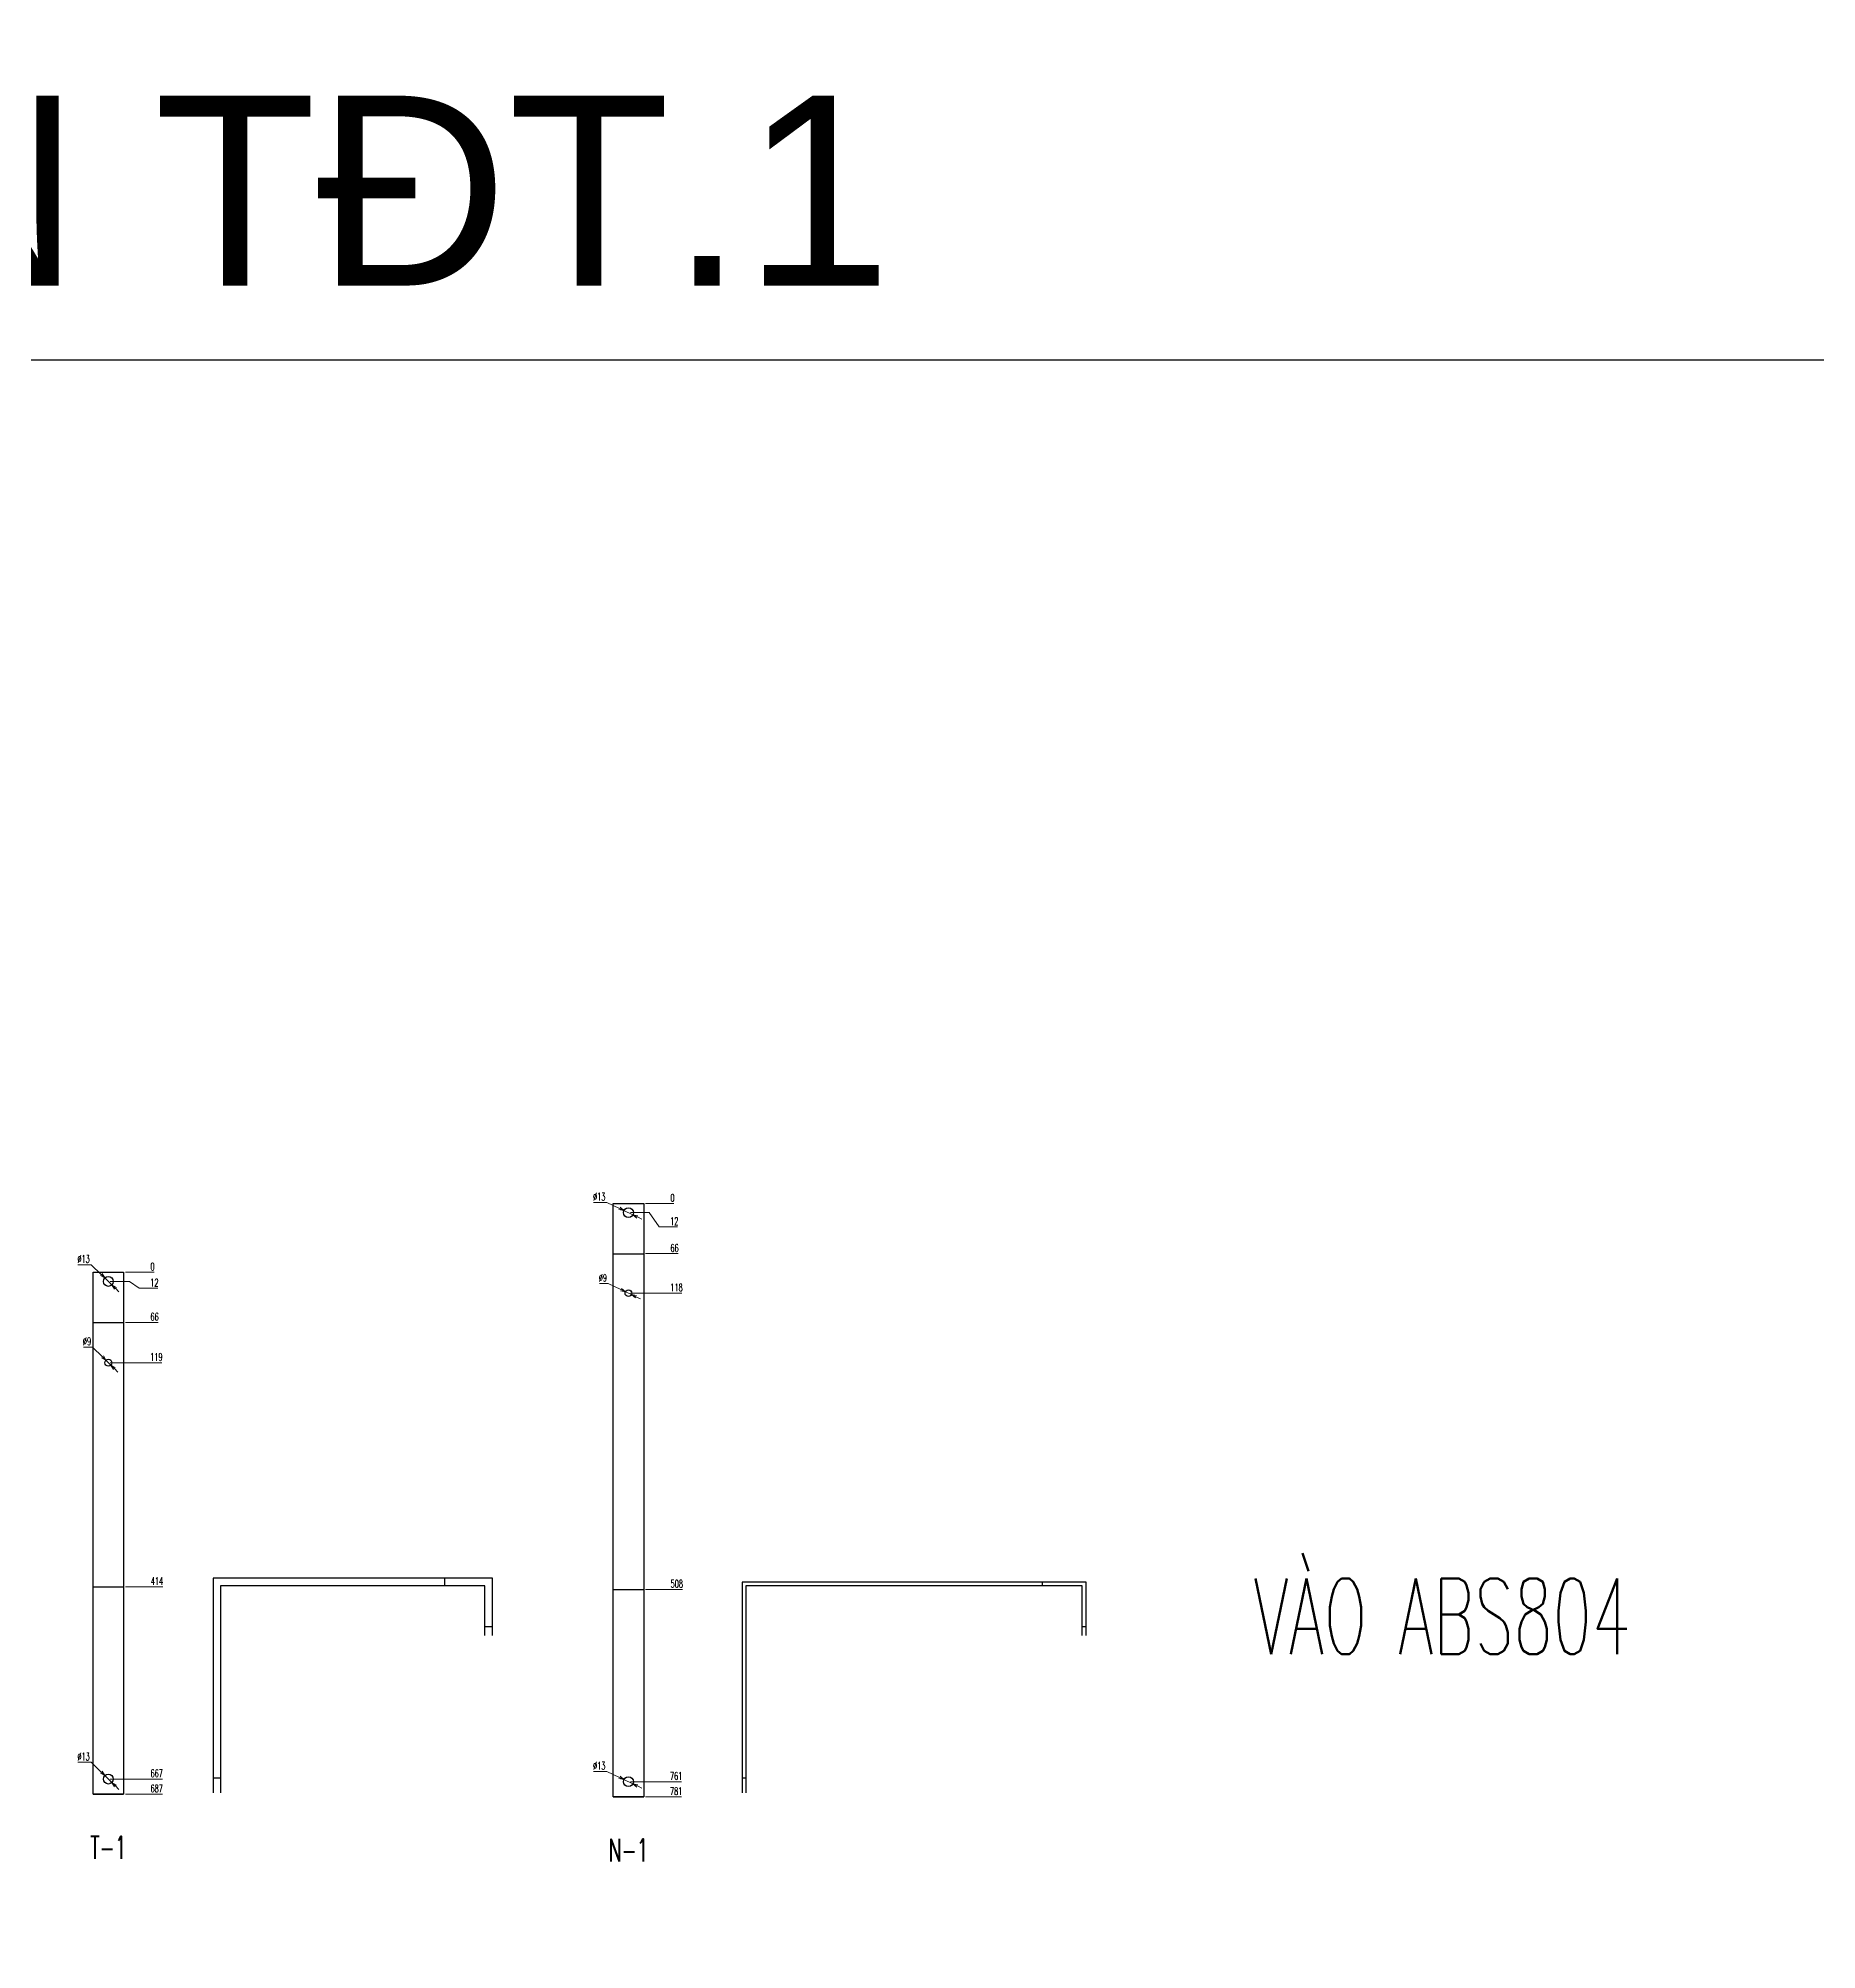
# Model space of a CAD drawing. Header units: millimetres. Extents: x 173893 to 258446, y -176540 to -123824.
# Drawn here: x 193361 to 195701, y -126340 to -123824 of the extents above; entities that cross this region are included whole.
import ezdxf
from ezdxf.enums import TextEntityAlignment as Align

# ---------------------------------------------------------------- set-up
doc = ezdxf.new("R2010")
doc.units = ezdxf.units.MM
doc.header["$LTSCALE"] = 3
doc.layers.add('@.DM. NÉT CHÍNH', color=7, linetype='Continuous')
doc.layers.add('@.VISIBLE', color=7, linetype='Continuous')
doc.styles.add('Ann_w01', font='romans.shx', dxfattribs={"width": 0.6, "bigfont": 'chineset.shx'})
doc.styles.add('Arial', font='arial.ttf')
doc.dimstyles.new('Dim 01_SC05', dxfattribs={"dimscale": 5, "dimtxt": 2, "dimasz": 1.3, "dimexe": 0.5, "dimexo": 0.5, "dimgap": 0.5, "dimtad": 1, "dimtoh": 1, "dimdec": 1, "dimzin": 12, "dimdsep": 46, "dimtxsty": 'Ann_w01', "dimblk": 'OPEN30', "dimcen": 1.5, "dimclrd": 6, "dimclre": 6, "dimclrt": 3, "dimadec": 1, "dimazin": 3, "dimtm": 1e-09, "dimtfac": 1, "dimtdec": 1, "dimtmove": 0, "dimatfit": 3, "dimldrblk": 'OPEN30', "dimfxl": 1, "dimtolj": 1, "dimlwd": 20, "dimlwe": 20, "dimarcsym": 0})

# ---------------------------------------------------------------- blocks, each defined once
blk = doc.blocks.new('*D3451')
at = {"layer": '@.VISIBLE', "color": 6, "lineweight": 20, "transparency": 16777216}
blk.add_line((193475.9, -126135.5), (193524.6, -126135.5), dxfattribs=at)
at = {"layer": 'Defpoints', "color": 0, "transparency": 16777216}
for p in [(193453.4, -125448.5), (193473.4, -126135.5), (193507, -126135.5)]:
    blk.add_point(p, dxfattribs=at)
at = {"layer": '@.VISIBLE', "color": 3, "transparency": 16777216, "insert": (193517, -126128), "char_height": 10, "attachment_point": 5, "style": 'Ann_w01'}
blk.add_mtext('\\A1;687', dxfattribs=at)
blk = doc.blocks.new('_Open30')
at = {"color": 0, "linetype": 'ByBlock', "lineweight": -2}
for p, q in [((-1, 0.27), (0, 0)), ((0, 0), (-1, -0.27)), ((0, 0), (-1, 0))]:
    blk.add_line(p, q, dxfattribs=at)
blk = doc.blocks.new('*D3452')
at = {"layer": '@.VISIBLE', "color": 6, "lineweight": 20, "transparency": 16777216}
blk.add_line((193455.9, -126115.5), (193524.6, -126115.5), dxfattribs=at)
at = {"layer": 'Defpoints', "color": 0, "transparency": 16777216}
for p in [(193453.4, -125448.5), (193453.4, -126115.5), (193507, -126115.5)]:
    blk.add_point(p, dxfattribs=at)
at = {"layer": '@.VISIBLE', "color": 3, "transparency": 16777216, "insert": (193517, -126108), "char_height": 10, "attachment_point": 5, "style": 'Ann_w01'}
blk.add_mtext('\\A1;667', dxfattribs=at)
blk = doc.blocks.new('*D3453')
at = {"layer": '@.VISIBLE', "color": 6, "lineweight": 20, "transparency": 16777216}
blk.add_line((193475.9, -125862.5), (193525.2, -125862.5), dxfattribs=at)
at = {"layer": 'Defpoints', "color": 0, "transparency": 16777216}
for p in [(193453.4, -125448.5), (193473.4, -125862.5), (193507, -125862.5)]:
    blk.add_point(p, dxfattribs=at)
at = {"layer": '@.VISIBLE', "color": 3, "transparency": 16777216, "insert": (193517.3, -125855), "char_height": 10, "attachment_point": 5, "style": 'Ann_w01'}
blk.add_mtext('\\A1;414', dxfattribs=at)
blk = doc.blocks.new('*D3454')
at = {"layer": '@.VISIBLE', "color": 6, "lineweight": 20, "transparency": 16777216}
blk.add_line((193455.9, -125567.5), (193523.8, -125567.5), dxfattribs=at)
at = {"layer": 'Defpoints', "color": 0, "transparency": 16777216}
for p in [(193453.4, -125448.5), (193453.4, -125567.5), (193507, -125567.5)]:
    blk.add_point(p, dxfattribs=at)
at = {"layer": '@.VISIBLE', "color": 3, "transparency": 16777216, "insert": (193516.6, -125560), "char_height": 10, "attachment_point": 5, "style": 'Ann_w01'}
blk.add_mtext('\\A1;119', dxfattribs=at)
blk = doc.blocks.new('*D3455')
at = {"layer": '@.VISIBLE', "color": 6, "lineweight": 20, "transparency": 16777216}
blk.add_line((193475.9, -125514.5), (193518.9, -125514.5), dxfattribs=at)
at = {"layer": 'Defpoints', "color": 0, "transparency": 16777216}
for p in [(193453.4, -125448.5), (193473.4, -125514.5), (193507, -125514.5)]:
    blk.add_point(p, dxfattribs=at)
at = {"layer": '@.VISIBLE', "color": 3, "transparency": 16777216, "insert": (193514.2, -125507), "char_height": 10, "attachment_point": 5, "style": 'Ann_w01'}
blk.add_mtext('\\A1;66', dxfattribs=at)
blk = doc.blocks.new('*D3456')
at = {"layer": '@.VISIBLE', "color": 6, "lineweight": 20, "transparency": 16777216}
for p, q in [((193455.9, -125460.5), (193481, -125460.5)), ((193481, -125460.5), (193494, -125469.6)), ((193494, -125469.6), (193518.3, -125469.6))]:
    blk.add_line(p, q, dxfattribs=at)
at = {"layer": 'Defpoints', "color": 0, "transparency": 16777216}
for p in [(193453.4, -125448.5), (193453.4, -125460.5), (193507, -125469.6)]:
    blk.add_point(p, dxfattribs=at)
at = {"layer": '@.VISIBLE', "color": 3, "transparency": 16777216, "insert": (193513.9, -125462.1), "char_height": 10, "attachment_point": 5, "style": 'Ann_w01'}
blk.add_mtext('\\A1;12', dxfattribs=at)
blk = doc.blocks.new('*D3457')
at = {"layer": '@.VISIBLE', "color": 6, "lineweight": 20, "transparency": 16777216}
blk.add_line((193475.9, -125448.5), (193513.5, -125448.5), dxfattribs=at)
at = {"layer": 'Defpoints', "color": 0, "transparency": 16777216}
for p in [(193453.4, -125448.5), (193473.4, -125448.5), (193507, -125448.5)]:
    blk.add_point(p, dxfattribs=at)
at = {"layer": '@.VISIBLE', "color": 3, "transparency": 16777216, "insert": (193511.5, -125441), "char_height": 10, "attachment_point": 5, "style": 'Ann_w01'}
blk.add_mtext('\\A1;0', dxfattribs=at)
blk = doc.blocks.new('*D3458')
at = {"layer": '@.VISIBLE', "color": 6, "lineweight": 20, "transparency": 16777216}
for p, q in [((193413.3, -125438.5), (193430.9, -125438.5)), ((193430.9, -125438.5), (193444.1, -125451.4)), ((193458, -125465.1), (193448.8, -125456)), ((193462.7, -125469.6), (193467.3, -125474.2))]:
    blk.add_line(p, q, dxfattribs=at)
at = {"layer": 'Defpoints', "color": 0, "transparency": 16777216}
for p in [(193448.8, -125456), (193458, -125465.1)]:
    blk.add_point(p, dxfattribs=at)
at = {"layer": '@.VISIBLE', "color": 6, "lineweight": 20, "transparency": 16777216, "xscale": 6.5, "yscale": 6.5, "zscale": 6.5}
for p, rotation in [((193448.8, -125456), 315.5832768398755), ((193458, -125465.1), 135.5832768398755)]:
    blk.add_blockref('_Open30', p, dxfattribs=dict(at, rotation=rotation))
at = {"layer": '@.VISIBLE', "color": 3, "transparency": 16777216, "insert": (193420.8, -125431), "char_height": 10, "attachment_point": 5, "style": 'Ann_w01'}
blk.add_mtext('\\A1;∅13', dxfattribs=at)
blk = doc.blocks.new('*D3459')
at = {"layer": '@.VISIBLE', "color": 6, "lineweight": 20, "transparency": 16777216}
for p, q in [((193420.7, -125546.9), (193432.3, -125546.9)), ((193432.3, -125546.9), (193445.5, -125559.8)), ((193456.6, -125570.7), (193450.2, -125564.4)), ((193461.3, -125575.2), (193465.9, -125579.8))]:
    blk.add_line(p, q, dxfattribs=at)
at = {"layer": 'Defpoints', "color": 0, "transparency": 16777216}
for p in [(193450.2, -125564.4), (193456.6, -125570.7)]:
    blk.add_point(p, dxfattribs=at)
at = {"layer": '@.VISIBLE', "color": 6, "lineweight": 20, "transparency": 16777216, "xscale": 6.5, "yscale": 6.5, "zscale": 6.5}
for p, rotation in [((193450.2, -125564.4), 315.5832768408039), ((193456.6, -125570.7), 135.583276840804)]:
    blk.add_blockref('_Open30', p, dxfattribs=dict(at, rotation=rotation))
at = {"layer": '@.VISIBLE', "color": 3, "transparency": 16777216, "insert": (193425.3, -125539.4), "char_height": 10, "attachment_point": 5, "style": 'Ann_w01'}
blk.add_mtext('\\A1;∅9', dxfattribs=at)
blk = doc.blocks.new('*D3460')
at = {"layer": '@.VISIBLE', "color": 6, "lineweight": 20, "transparency": 16777216}
for p, q in [((193413.3, -126093.5), (193430.9, -126093.5)), ((193430.9, -126093.5), (193444.1, -126106.4)), ((193458, -126120.1), (193448.8, -126111)), ((193462.7, -126124.6), (193467.3, -126129.2))]:
    blk.add_line(p, q, dxfattribs=at)
at = {"layer": 'Defpoints', "color": 0, "transparency": 16777216}
for p in [(193448.8, -126111), (193458, -126120.1)]:
    blk.add_point(p, dxfattribs=at)
at = {"layer": '@.VISIBLE', "color": 6, "lineweight": 20, "transparency": 16777216, "xscale": 6.5, "yscale": 6.5, "zscale": 6.5}
for p, rotation in [((193448.8, -126111), 315.5832768406084), ((193458, -126120.1), 135.5832768406085)]:
    blk.add_blockref('_Open30', p, dxfattribs=dict(at, rotation=rotation))
at = {"layer": '@.VISIBLE', "color": 3, "transparency": 16777216, "insert": (193420.8, -126086), "char_height": 10, "attachment_point": 5, "style": 'Ann_w01'}
blk.add_mtext('\\A1;∅13', dxfattribs=at)
blk = doc.blocks.new('*D3461')
at = {"layer": '@.DM. NÉT CHÍNH', "color": 6, "linetype": 'Continuous', "lineweight": 20, "transparency": 16777216}
blk.add_line((194160.1, -126139), (194207.2, -126139), dxfattribs=at)
at = {"layer": 'Defpoints', "color": 0, "linetype": 'Continuous', "transparency": 16777216}
for p in [(194137.6, -125358), (194157.6, -126139), (194191, -126139)]:
    blk.add_point(p, dxfattribs=at)
at = {"layer": '@.DM. NÉT CHÍNH', "color": 3, "linetype": 'Continuous', "transparency": 16777216, "insert": (194200.3, -126131.5), "char_height": 10, "attachment_point": 5, "style": 'Ann_w01'}
blk.add_mtext('\\A1;781', dxfattribs=at)
blk = doc.blocks.new('*D3462')
at = {"layer": '@.DM. NÉT CHÍNH', "color": 6, "linetype": 'Continuous', "lineweight": 20, "transparency": 16777216}
blk.add_line((194140.1, -126119), (194207.2, -126119), dxfattribs=at)
at = {"layer": 'Defpoints', "color": 0, "linetype": 'Continuous', "transparency": 16777216}
for p in [(194137.6, -125358), (194137.6, -126119), (194191, -126119)]:
    blk.add_point(p, dxfattribs=at)
at = {"layer": '@.DM. NÉT CHÍNH', "color": 3, "linetype": 'Continuous', "transparency": 16777216, "insert": (194200.3, -126111.5), "char_height": 10, "attachment_point": 5, "style": 'Ann_w01'}
blk.add_mtext('\\A1;761', dxfattribs=at)
blk = doc.blocks.new('*D3463')
at = {"layer": '@.DM. NÉT CHÍNH', "color": 6, "linetype": 'Continuous', "lineweight": 20, "transparency": 16777216}
blk.add_line((194160.1, -125866), (194208.9, -125866), dxfattribs=at)
at = {"layer": 'Defpoints', "color": 0, "linetype": 'Continuous', "transparency": 16777216}
for p in [(194137.6, -125358), (194157.6, -125866), (194191, -125866)]:
    blk.add_point(p, dxfattribs=at)
at = {"layer": '@.DM. NÉT CHÍNH', "color": 3, "linetype": 'Continuous', "transparency": 16777216, "insert": (194201.2, -125858.5), "char_height": 10, "attachment_point": 5, "style": 'Ann_w01'}
blk.add_mtext('\\A1;508', dxfattribs=at)
blk = doc.blocks.new('*D3464')
at = {"layer": '@.DM. NÉT CHÍNH', "color": 6, "linetype": 'Continuous', "lineweight": 20, "transparency": 16777216}
blk.add_line((194140.1, -125476), (194208, -125476), dxfattribs=at)
at = {"layer": 'Defpoints', "color": 0, "linetype": 'Continuous', "transparency": 16777216}
for p in [(194137.6, -125358), (194137.6, -125476), (194191, -125476)]:
    blk.add_point(p, dxfattribs=at)
at = {"layer": '@.DM. NÉT CHÍNH', "color": 3, "linetype": 'Continuous', "transparency": 16777216, "insert": (194200.8, -125468.5), "char_height": 10, "attachment_point": 5, "style": 'Ann_w01'}
blk.add_mtext('\\A1;118', dxfattribs=at)
blk = doc.blocks.new('*D3465')
at = {"layer": '@.DM. NÉT CHÍNH', "color": 6, "linetype": 'Continuous', "lineweight": 20, "transparency": 16777216}
blk.add_line((194160.1, -125424), (194202.9, -125424), dxfattribs=at)
at = {"layer": 'Defpoints', "color": 0, "linetype": 'Continuous', "transparency": 16777216}
for p in [(194137.6, -125358), (194157.6, -125424), (194191, -125424)]:
    blk.add_point(p, dxfattribs=at)
at = {"layer": '@.DM. NÉT CHÍNH', "color": 3, "linetype": 'Continuous', "transparency": 16777216, "insert": (194198.2, -125416.5), "char_height": 10, "attachment_point": 5, "style": 'Ann_w01'}
blk.add_mtext('\\A1;66', dxfattribs=at)
blk = doc.blocks.new('*D3466')
at = {"layer": '@.DM. NÉT CHÍNH', "color": 6, "linetype": 'Continuous', "lineweight": 20, "transparency": 16777216}
for p, q in [((194140.1, -125370), (194165, -125370)), ((194165, -125370), (194178, -125388.8)), ((194178, -125388.8), (194202.3, -125388.8))]:
    blk.add_line(p, q, dxfattribs=at)
at = {"layer": 'Defpoints', "color": 0, "linetype": 'Continuous', "transparency": 16777216}
for p in [(194137.6, -125358), (194137.6, -125370), (194191, -125388.8)]:
    blk.add_point(p, dxfattribs=at)
at = {"layer": '@.DM. NÉT CHÍNH', "color": 3, "linetype": 'Continuous', "transparency": 16777216, "insert": (194197.9, -125381.3), "char_height": 10, "attachment_point": 5, "style": 'Ann_w01'}
blk.add_mtext('\\A1;12', dxfattribs=at)
blk = doc.blocks.new('*D3467')
at = {"layer": '@.DM. NÉT CHÍNH', "color": 6, "linetype": 'Continuous', "lineweight": 20, "transparency": 16777216}
blk.add_line((194160.1, -125358), (194197.5, -125358), dxfattribs=at)
at = {"layer": 'Defpoints', "color": 0, "linetype": 'Continuous', "transparency": 16777216}
for p in [(194137.6, -125358), (194157.6, -125358), (194191, -125358)]:
    blk.add_point(p, dxfattribs=at)
at = {"layer": '@.DM. NÉT CHÍNH', "color": 3, "linetype": 'Continuous', "transparency": 16777216, "insert": (194195.5, -125350.5), "char_height": 10, "attachment_point": 5, "style": 'Ann_w01'}
blk.add_mtext('\\A1;0', dxfattribs=at)
blk = doc.blocks.new('*D3468')
at = {"layer": '@.DM. NÉT CHÍNH', "color": 6, "linetype": 'Continuous', "lineweight": 20, "transparency": 16777216}
for p, q in [((194091.5, -125356.5), (194109.2, -125356.5)), ((194109.2, -125356.5), (194125.9, -125364.4)), ((194143.5, -125372.8), (194131.7, -125367.2)), ((194149.4, -125375.6), (194155.2, -125378.4))]:
    blk.add_line(p, q, dxfattribs=at)
at = {"layer": 'Defpoints', "color": 0, "linetype": 'Continuous', "transparency": 16777216}
for p in [(194131.7, -125367.2), (194143.5, -125372.8)]:
    blk.add_point(p, dxfattribs=at)
at = {"layer": '@.DM. NÉT CHÍNH', "color": 6, "linetype": 'Continuous', "lineweight": 20, "transparency": 16777216, "xscale": 6.5, "yscale": 6.5, "zscale": 6.5}
for p, rotation in [((194131.7, -125367.2), 334.5151028147358), ((194143.5, -125372.8), 154.5151028147359)]:
    blk.add_blockref('_Open30', p, dxfattribs=dict(at, rotation=rotation))
at = {"layer": '@.DM. NÉT CHÍNH', "color": 3, "linetype": 'Continuous', "transparency": 16777216, "insert": (194099.1, -125349), "char_height": 10, "attachment_point": 5, "style": 'Ann_w01'}
blk.add_mtext('\\A1;∅13', dxfattribs=at)
blk = doc.blocks.new('*D3469')
at = {"layer": '@.DM. NÉT CHÍNH', "color": 6, "linetype": 'Continuous', "lineweight": 20, "transparency": 16777216}
for p, q in [((194099.3, -125463.3), (194111, -125463.3)), ((194111, -125463.3), (194127.7, -125471.3)), ((194141.7, -125477.9), (194133.6, -125474.1)), ((194147.5, -125480.7), (194153.4, -125483.5))]:
    blk.add_line(p, q, dxfattribs=at)
at = {"layer": 'Defpoints', "color": 0, "linetype": 'Continuous', "transparency": 16777216}
for p in [(194133.6, -125474.1), (194141.7, -125477.9)]:
    blk.add_point(p, dxfattribs=at)
at = {"layer": '@.DM. NÉT CHÍNH', "color": 6, "linetype": 'Continuous', "lineweight": 20, "transparency": 16777216, "xscale": 6.5, "yscale": 6.5, "zscale": 6.5}
for p, rotation in [((194133.6, -125474.1), 334.5151028145455), ((194141.7, -125477.9), 154.5151028145455)]:
    blk.add_blockref('_Open30', p, dxfattribs=dict(at, rotation=rotation))
at = {"layer": '@.DM. NÉT CHÍNH', "color": 3, "linetype": 'Continuous', "transparency": 16777216, "insert": (194103.9, -125455.8), "char_height": 10, "attachment_point": 5, "style": 'Ann_w01'}
blk.add_mtext('\\A1;∅9', dxfattribs=at)
blk = doc.blocks.new('*D3470')
at = {"layer": '@.DM. NÉT CHÍNH', "color": 6, "linetype": 'Continuous', "lineweight": 20, "transparency": 16777216}
for p, q in [((194091.5, -126105.5), (194109.2, -126105.5)), ((194109.2, -126105.5), (194125.9, -126113.4)), ((194143.5, -126121.8), (194131.7, -126116.2)), ((194149.4, -126124.6), (194155.2, -126127.4))]:
    blk.add_line(p, q, dxfattribs=at)
at = {"layer": 'Defpoints', "color": 0, "linetype": 'Continuous', "transparency": 16777216}
for p in [(194131.7, -126116.2), (194143.5, -126121.8)]:
    blk.add_point(p, dxfattribs=at)
at = {"layer": '@.DM. NÉT CHÍNH', "color": 6, "linetype": 'Continuous', "lineweight": 20, "transparency": 16777216, "xscale": 6.5, "yscale": 6.5, "zscale": 6.5}
for p, rotation in [((194131.7, -126116.2), 334.5151028146201), ((194143.5, -126121.8), 154.5151028146201)]:
    blk.add_blockref('_Open30', p, dxfattribs=dict(at, rotation=rotation))
at = {"layer": '@.DM. NÉT CHÍNH', "color": 3, "linetype": 'Continuous', "transparency": 16777216, "insert": (194099.1, -126098), "char_height": 10, "attachment_point": 5, "style": 'Ann_w01'}
blk.add_mtext('\\A1;∅13', dxfattribs=at)

msp = doc.modelspace()

# ---------------------------------------------------------------- linework, layer by layer
at = {"layer": '@.DM. NÉT CHÍNH', "linetype": 'Continuous'}
for p, q in [((194682.2, -125861.21), (194682.2, -125856.21)), ((194734.7, -125914.71), (194739.7, -125914.71)), ((194287.18, -126113.71), (194292.18, -126113.71)), ((194117.62, -126139.01), (194157.62, -126139.01))]:
    msp.add_line(p, q, dxfattribs=at)
for points in [[(191169.37, -124247.34), (215177.7, -124247.34), (215177.7, -137826.43), (191169.37, -137826.43)], [(194117.62, -126139.01), (194117.62, -125358.01), (194157.62, -125358.01), (194157.62, -126139.01)], [(194117.62, -126139.01), (194117.62, -125424.01), (194157.62, -125424.01), (194157.62, -126139.01)], [(194117.62, -126139.01), (194117.62, -125866.01), (194157.62, -125866.01), (194157.62, -126139.01)]]:
    msp.add_lwpolyline(points, close=True, dxfattribs=at)
for points in [[(194739.7, -125926.71), (194739.7, -125856.21), (194287.18, -125856.21), (194287.18, -126133.71)], [(194734.7, -125926.71), (194734.7, -125861.21), (194292.18, -125861.21), (194292.18, -126133.71)]]:
    msp.add_lwpolyline(points, dxfattribs=at)
for centre, radius in [((194137.62, -125370.01), 6.5), ((194137.62, -125476.01), 4.5), ((194137.62, -126119.01), 6.5)]:
    msp.add_circle(centre, radius, dxfattribs=at)
at = {"layer": '@.VISIBLE', "color": 4}
for p, q in [((193896.12, -125861.21), (193896.12, -125851.21)), ((193948.62, -125914.71), (193958.62, -125914.71)), ((193591.1, -126113.71), (193601.1, -126113.71)), ((193433.4, -126135.54), (193473.4, -126135.54))]:
    msp.add_line(p, q, dxfattribs=at)
for points in [[(193433.4, -126135.54), (193433.4, -125448.54), (193473.4, -125448.54), (193473.4, -126135.54)], [(193433.4, -126135.54), (193433.4, -125514.54), (193473.4, -125514.54), (193473.4, -126135.54)], [(193433.4, -126135.54), (193433.4, -125862.54), (193473.4, -125862.54), (193473.4, -126135.54)]]:
    msp.add_lwpolyline(points, close=True, dxfattribs=at)
for points in [[(193958.62, -125926.71), (193958.62, -125851.21), (193591.1, -125851.21), (193591.1, -126133.71)], [(193948.62, -125926.71), (193948.62, -125861.21), (193601.1, -125861.21), (193601.1, -126133.71)]]:
    msp.add_lwpolyline(points, dxfattribs=at)
for centre, radius in [((193453.4, -125460.54), 6.5), ((193453.4, -125567.54), 4.5), ((193453.4, -126115.54), 6.5)]:
    msp.add_circle(centre, radius, dxfattribs=at)

# ---------------------------------------------------------------- texts
at = {"color": 1, "style": 'Arial'}
msp.add_text('TỦ ĐIỆN TĐT.1', height=250, dxfattribs=at).set_placement((193251.7, -124024.82), align=Align.MIDDLE_CENTER)
at = {"color": 1, "style": 'Ann_w01', "width": 0.6}
msp.add_text('VÀO ABS804', height=100, dxfattribs=at).set_placement((195208.18, -125901.36), align=Align.MIDDLE_CENTER)
at = {"style": 'Ann_w01', "width": 0.6}
for s, p in [('T-1', (193453.4, -126205.54)), ('N-1', (194137.62, -126209.01))]:
    msp.add_text(s, height=30, dxfattribs=at).set_placement(p, align=Align.MIDDLE_CENTER)

# ---------------------------------------------------------------- dimensions: what is measured, and where the dimension line sits
at = {"layer": '@.DM. NÉT CHÍNH', "linetype": 'Continuous'}
for p1, p2, picture, middle in [((194143.48, -125372.8), (194131.75, -125367.21), '*D3468', (194099.11, -125356.45)), ((194141.68, -125477.94), (194133.56, -125474.07), '*D3469', (194103.92, -125463.31)), ((194143.48, -126121.8), (194131.75, -126116.21), '*D3470', (194099.11, -126105.45))]:
    dim = msp.add_diameter_dim_2p(p1=p1, p2=p2, dimstyle='Dim 01_SC05', dxfattribs=at)
    dim.commit()
    dim.dimension.update_dxf_attribs({"geometry": picture, "text_midpoint": middle, "dimtype": 163})
for feature_location, offset, origin, picture, middle in [((194157.61722309, -125358.00514556), (33.34997096, 0), (194137.61722309, -125358.00514556), '*D3467', (194195.46719406, -125350.50514556)), ((194157.62, -126139.01), (33.35, 0), (194137.62, -125358.01), '*D3461', (194200.32, -126131.51)), ((194137.62, -126119.01), (53.35, 0), (194137.62, -125358.01), '*D3462', (194200.32, -126111.51)), ((194157.62, -125866.01), (33.35, 0), (194137.62, -125358.01), '*D3463', (194201.18, -125858.51)), ((194137.62, -125476.01), (53.35, 0), (194137.62, -125358.01), '*D3464', (194200.75, -125468.51)), ((194157.62, -125424.01), (33.35, 0), (194137.62, -125358.01), '*D3465', (194198.18, -125416.51)), ((194137.62, -125370.01), (53.35, -18.83), (194137.62, -125358.01), '*D3466', (194197.9, -125381.34))]:
    dim = msp.add_ordinate_dim(feature_location=feature_location, offset=offset, dtype=0, origin=origin, dimstyle='Dim 01_SC05', dxfattribs=at)
    dim.commit()
    dim.dimension.update_dxf_attribs({"geometry": picture, "text_midpoint": middle})
at = {"layer": '@.VISIBLE', "color": 4}
for p1, p2, picture, middle in [((193458.04, -125465.09), (193448.76, -125455.99), '*D3458', (193420.83, -125438.49)), ((193456.61, -125570.69), (193450.18, -125564.39), '*D3459', (193425.26, -125546.89)), ((193458.04, -126120.09), (193448.76, -126110.99), '*D3460', (193420.83, -126093.49))]:
    dim = msp.add_diameter_dim_2p(p1=p1, p2=p2, dimstyle='Dim 01_SC05', dxfattribs=at)
    dim.commit()
    dim.dimension.update_dxf_attribs({"geometry": picture, "text_midpoint": middle, "dimtype": 163})
for feature_location, offset, origin, picture, middle in [((193473.39861756, -125448.54060453), (33.5714665, 0), (193453.39861756, -125448.54060453), '*D3457', (193511.47008406, -125441.04060453)), ((193473.4, -126135.54), (33.57, 0), (193453.4, -125448.54), '*D3451', (193517.04, -126128.04)), ((193453.4, -126115.54), (53.57, 0), (193453.4, -125448.54), '*D3452', (193517.04, -126108.04)), ((193473.4, -125862.54), (33.57, 0), (193453.4, -125448.54), '*D3453', (193517.33, -125855.04)), ((193453.4, -125567.54), (53.57, 0), (193453.4, -125448.54), '*D3454', (193516.61, -125560.04)), ((193473.4, -125514.54), (33.57, 0), (193453.4, -125448.54), '*D3455', (193514.18, -125507.04)), ((193453.4, -125460.54), (53.57, -9.02), (193453.4, -125448.54), '*D3456', (193513.9, -125462.06))]:
    dim = msp.add_ordinate_dim(feature_location=feature_location, offset=offset, dtype=0, origin=origin, dimstyle='Dim 01_SC05', dxfattribs=at)
    dim.commit()
    dim.dimension.update_dxf_attribs({"geometry": picture, "text_midpoint": middle})

doc.saveas('drawing.dxf')
